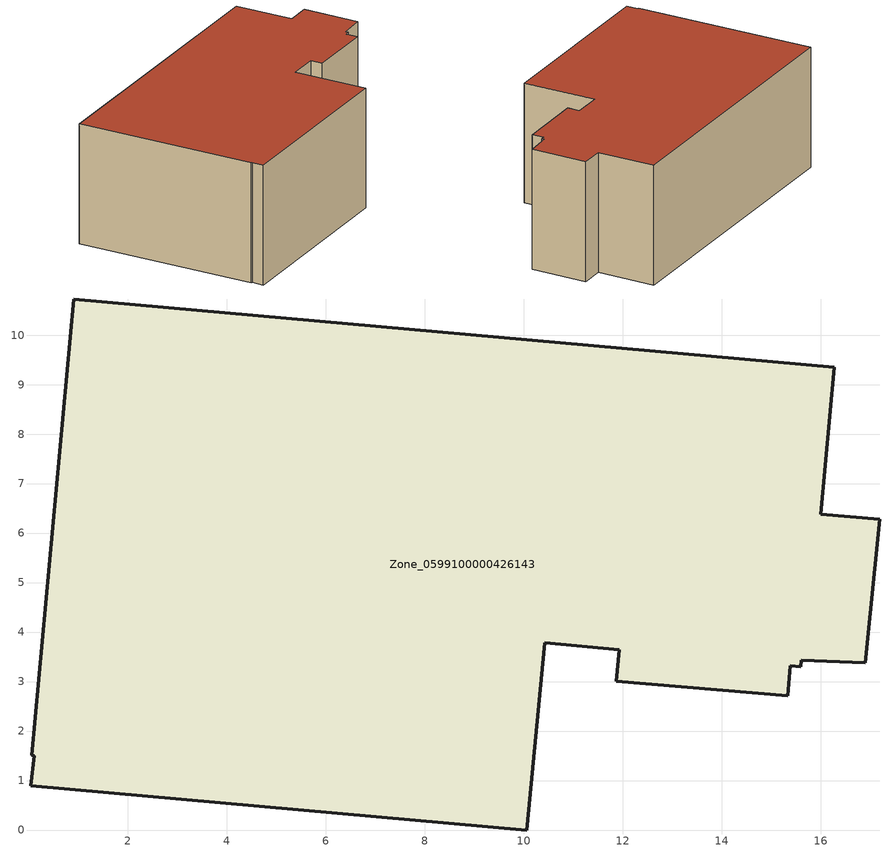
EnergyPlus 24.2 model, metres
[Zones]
Zone_0599100000426143
 floor ground (C_G): 0.04,0.89 0.11,1.5 0.06,1.51 0.91,10.73 16.27,9.35 16,6.38 17.19,6.28 16.9,3.38 15.61,3.43 15.6,3.3 15.39,3.32 15.34,2.72 11.87,3.01 11.93,3.64 10.43,3.78 10.06,0 z0
 wall outside (C_F): 16,6.38 16.27,9.35 0.91,10.73 0.06,1.51 0.11,1.5 0.04,0.89 10.06,0 10.43,3.78 11.93,3.64 11.87,3.01 15.34,2.72 15.39,3.32 15.6,3.3 15.61,3.43 16.9,3.38 17.19,6.28 16,6.38 z0:6.19
 roof outside (C_R): 0.11,1.5 0.04,0.89 10.06,0 10.43,3.78 11.93,3.64 11.87,3.01 15.34,2.72 15.39,3.32 15.6,3.3 15.61,3.43 16.9,3.38 17.19,6.28 16,6.38 16.27,9.35 0.91,10.73 0.06,1.51 z6.19
[BUILDING]
Pand.0599100000426143: North Axis=0; Terrain=City; Loads Convergence Tolerance Value=0.04; Temperature Convergence Tolerance Value=0.4; Solar Distribution=FullExterior; Maximum Number of Warmup Days=25; Minimum Number of Warmup Days=1
[Site:Location]
Rotterdam.The.Hague.AP_ZH_NLD Design_Conditions: Latitude=51.96; Longitude=4.45; Time Zone=1; Elevation=-4.5
[SITE:GROUNDTEMPERATURE:BUILDINGSURFACE]
18, 18, 18, 18, 18, 18, 18, 18, 18, 18, 18, 18
[MATERIAL] Thermal Absorptance=0.9; Solar Absorptance=0.7; Visible Absorptance=0.7
Name | Roughness | Thickness | Conductivity | Density | Specific Heat
G.D.2006-2014 | MediumSmooth | 0.15 | 0.06 | 540 | 1210
F.D.2006-2014 | Rough | 0.3 | 0.12 | 1920 | 840
R.D.2006-2014 | MediumRough | 0.2 | 0.08 | 1500 | 1000
[CONSTRUCTION]
C_G: G.D.2006-2014
C_F: F.D.2006-2014
C_R: R.D.2006-2014
[ZONE]
Zone_0599100000426143: Type=1; Multiplier=1; Ceiling Height=Autocalculate; Volume=Autocalculate; Floor Area=autocalculate; Part of Total Floor Area=Yes
[ZONEINFILTRATION:DESIGNFLOWRATE]
Infil_Zone_0599100000426143: Zone or ZoneList or Space or SpaceList=Zone_0599100000426143; Schedule=AlwaysOn; Design Flow Rate Calculation Method=Flow/Area; Flow Rate per Floor Area=0.0021; Constant Term Coefficient=1; Temperature Term Coefficient=0; Velocity Term Coefficient=0; Velocity Squared Term Coefficient=0
[HVACTEMPLATE:ZONE:IDEALLOADSAIRSYSTEM]
Zone_0599100000426143: Maximum Heating Supply Air Temperature=50; Minimum Cooling Supply Air Temperature=13; Maximum Heating Supply Air Humidity Ratio=0.0156; Minimum Cooling Supply Air Humidity Ratio=0.0077; Heating Limit=NoLimit; Cooling Limit=NoLimit; Dehumidification Control Type=ConstantSensibleHeatRatio; Cooling Sensible Heat Ratio=0.7; Dehumidification Setpoint=60; Humidification Control Type=None; Humidification Setpoint=30; Outdoor Air Method=None; Outdoor Air Flow Rate per Person=0.00944; Outdoor Air Flow Rate per Zone Floor Area=0; Outdoor Air Flow Rate per Zone=0; Demand Controlled Ventilation Type=None; Outdoor Air Economizer Type=NoEconomizer; Heat Recovery Type=None; Sensible Heat Recovery Effectiveness=0.7; Latent Heat Recovery Effectiveness=0.65
[ZONECONTROL:THERMOSTAT]
ThermostatControl_Zone_0599100000426143: Zone or ZoneList=Zone_0599100000426143; Control Type Schedule=DualSetpointControlType; Control 1=Thermostat_Zone_0599100000426143; Temperature Difference Between Cutout And Setpoint=0
[THERMOSTATSETPOINT:DUALSETPOINT]
Thermostat_Zone_0599100000426143: Heating Setpoint Temperature Schedule=HeatingSetpoint_Zone_0599100000426143; Cooling Setpoint Temperature Schedule=CoolingSetpoint_Zone_0599100000426143
[SCHEDULE:COMPACT]
HeatingSetpoint_Zone_0599100000426143: Through: 12/31, For: AllDays, Until: 24:00, 21
CoolingSetpoint_Zone_0599100000426143: Through: 12/31, For: AllDays, Until: 24:00, 24
DualSetpointControlType: Through: 12/31, For: AllDays, Until: 24:00, 4
AlwaysOn: Through: 12/31, For: AllDays, Until: 24:00, 1
